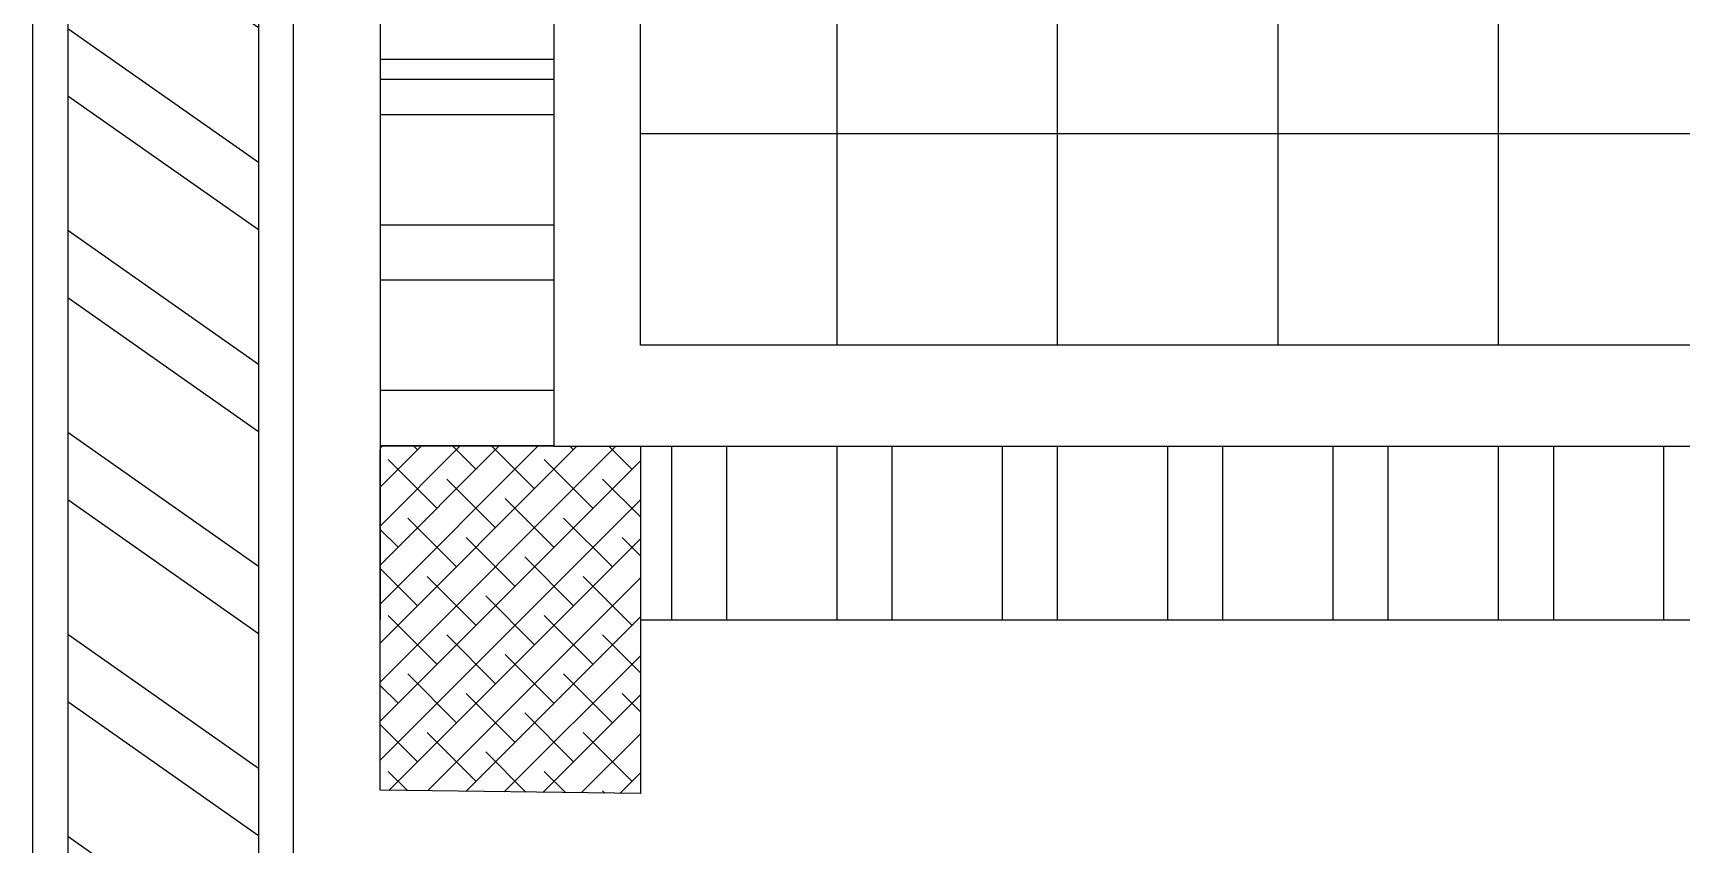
# Model space of a CAD drawing. Header units: millimetres. Extents: x -10849 to 51582, y -14593 to 28921.
# Drawn here: x 2107 to 3056, y 17297 to 17764 of the extents above; entities that cross this region are included whole.
import ezdxf

# ---------------------------------------------------------------- set-up
doc = ezdxf.new("R2010")
doc.units = ezdxf.units.MM

msp = doc.modelspace()

# ---------------------------------------------------------------- hatches: boundary and pattern name
h = msp.add_hatch()
h.set_pattern_fill('ANSI32', color=256, scale=10, angle=100)
h.set_pattern_definition([(145, (-13432.23, 14785.16), (-54.63316, -78.02423), []), (145, (-13440.03, 14829.38), (-54.63316, -78.02423), [])])
h.paths.add_polyline_path([(2236.64, 18734.3), (2126.64, 18734.3), (2126.64, 16134.3), (2236.64, 16134.3)])
h.paths.add_polyline_path([(3986.64, 18734.3), (3876.64, 18734.3), (3876.64, 16134.3), (3986.64, 16134.3)])
h = msp.add_hatch()
h.set_pattern_fill('ANSI32', color=2, scale=10, angle=135)
h.set_pattern_definition([(180, (-13432.23, 14573.86), (-7e-15, -95.25), []), (180, (-13463.98, 14605.61), (-7e-15, -95.25), [])])
h.paths.add_polyline_path([(2406.62, 18584.3), (2306.62, 18584.3), (2306.62, 17526.18), (2406.62, 17526.18)])
h.paths.add_polyline_path([(3806.65, 18584.3), (3706.65, 18584.3), (3706.65, 17526.18), (3806.65, 17526.18)])
at = {"true_color": 0x939598}
h = msp.add_hatch(dxfattribs=at)
h.set_pattern_fill('ANSI37', color=252, scale=40, angle=-45)
h.set_pattern_definition([(0, (-13432.23, 14785.16), (3e-14, 127), []), (90, (-13432.23, 14785.16), (-127, 4e-14), [])])
h.paths.add_polyline_path([(3656.64, 17584.3), (3656.64, 18584.3), (2456.64, 18584.3), (2456.64, 17584.3)])
at = {"true_color": 0xf8991e}
h = msp.add_hatch(dxfattribs=at)
h.set_pattern_fill('ANSI38', color=30, scale=5)
h.set_pattern_definition([(45, (-13432.233, 14785.158), (-11.22532, 11.22532), []), (135, (-13432.233, 14785.158), (-33.67596, 11.22532), [39.6875, -23.8125])])
h.paths.add_polyline_path([(2456.49, 17526.18), (2406.62, 17526.18), (2306.62, 17526.18), (2306.62, 17426.18), (2306.62, 17328.13), (2456.49, 17326.18)])
h = msp.add_hatch()
h.set_pattern_fill('ANSI32', color=2, scale=10, angle=45)
h.set_pattern_definition([(90, (-13432.23, 14573.86), (-95.25, 0), []), (90, (-13400.48, 14605.61), (-95.25, 0), [])])
h.paths.add_polyline_path([(3806.65, 17526.18), (3706.65, 17526.18), (2406.62, 17526.18), (2456.49, 17526.18), (2456.49, 17426.18), (3806.65, 17426.18)])

# ---------------------------------------------------------------- linework, layer by layer
at = {"color": 240, "true_color": 0xed1f24}
for points in [[(2531.66, 15984.3), (2106.64, 15984.3), (2106.64, 18884.3), (4006.64, 18884.3)], [(2531.66, 16134.3), (2256.64, 16134.3), (2256.64, 18734.3), (3856.64, 18734.3)]]:
    msp.add_lwpolyline(points, dxfattribs=at)
for points in [[(2126.64, 18734.3), (2126.64, 16134.3)], [(2236.64, 18734.3), (2236.64, 16134.3)], [(2456.49, 17526.18), (2456.49, 17326.18), (2306.62, 17328.13), (2306.62, 17524.22)], [(2406.62, 17526.18), (2306.62, 17526.18)]]:
    msp.add_lwpolyline(points)
at = {"color": 2}
for points in [[(2306.62, 18584.3), (2306.62, 17426.18)], [(2406.62, 18584.3), (2406.62, 17526.18), (3706.65, 17526.18), (3706.65, 18584.3)], [(2456.49, 17426.18), (3806.65, 17426.18), (3806.65, 18584.3)], [(2306.62, 17737.47), (2406.62, 17737.47)]]:
    msp.add_lwpolyline(points, dxfattribs=at)
at = {"color": 252, "true_color": 0x939598}
msp.add_lwpolyline([(3656.64, 18584.3), (3656.64, 17584.3), (2456.64, 17584.3), (2456.64, 18584.3), (3656.64, 18584.3)], dxfattribs=at)

doc.saveas('drawing.dxf')
